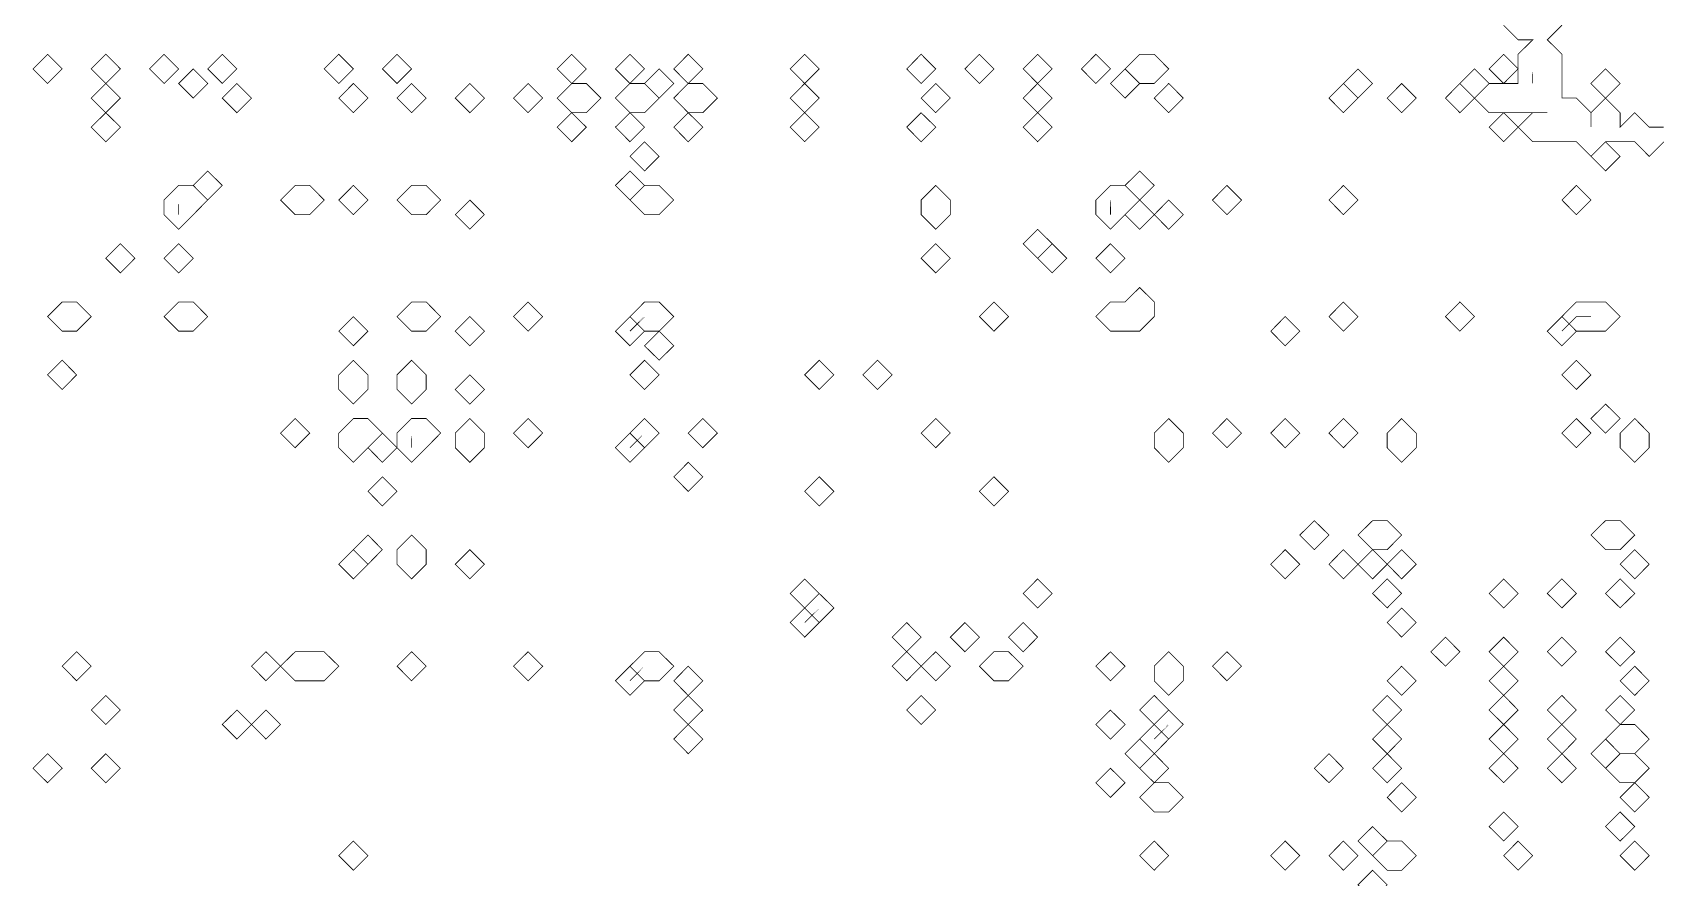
# Model space of a CAD drawing. Header units: metres. Extents: x 0 to 4945, y -4945 to 0.
# Drawn here: x 2070 to 3149, y -2366 to -1805 of the extents above; entities that cross this region are included whole.
import ezdxf

# ---------------------------------------------------------------- set-up
doc = ezdxf.new("R2010")
doc.units = ezdxf.units.M
doc.layers.add('conductor', color=1, linetype='Continuous')
doc.layers.add('substrate', color=5, linetype='Continuous')

msp = doc.modelspace()

# ---------------------------------------------------------------- linework, layer by layer
at = {"layer": 'conductor', "const_width": 0.5}
msp.add_lwpolyline([(3154.3, -1877.1), (3144.6, -1886.8), (3135, -1877.1), (3125.3, -1877.1), (3115.6, -1877.1), (3105.9, -1886.8), (3096.2, -1877.1), (3086.6, -1877.1), (3076.9, -1877.1), (3067.2, -1877.1), (3057.5, -1867.4), (3067.2, -1857.8), (3076.9, -1857.8), (3067.2, -1857.8), (3057.5, -1857.8), (3047.9, -1857.8), (3038.2, -1857.8), (3028.5, -1848.1), (3038.2, -1838.4), (3047.9, -1838.4), (3057.5, -1838.4), (3057.5, -1828.7), (3057.5, -1819), (3067.2, -1809.4), (3057.5, -1809.4), (3047.9, -1799.7)], dxfattribs=at)
for points in [[(2070.6, -1828.7), (2080.3, -1819), (2090, -1828.7), (2080.3, -1838.4)], [(2109.3, -1828.7), (2119, -1819), (2128.7, -1828.7), (2119, -1838.4)], [(2148, -1828.7), (2157.7, -1819), (2167.4, -1828.7), (2157.7, -1838.4)], [(2186.7, -1828.7), (2196.4, -1819), (2206.1, -1828.7), (2196.4, -1838.4)], [(2264.1, -1828.7), (2273.8, -1819), (2283.5, -1828.7), (2273.8, -1838.4)], [(2302.8, -1828.7), (2312.5, -1819), (2322.2, -1828.7), (2312.5, -1838.4)], [(2418.9, -1828.7), (2428.6, -1819), (2438.3, -1828.7), (2428.6, -1838.4)], [(2457.6, -1828.7), (2467.3, -1819), (2477, -1828.7), (2467.3, -1838.4)], [(2496.4, -1828.7), (2506, -1819), (2515.7, -1828.7), (2506, -1838.4)], [(2573.8, -1828.7), (2583.4, -1819), (2593.1, -1828.7), (2583.4, -1838.4)], [(2651.2, -1828.7), (2660.8, -1819), (2670.5, -1828.7), (2660.8, -1838.4)], [(2689.9, -1828.7), (2699.5, -1819), (2709.2, -1828.7), (2699.5, -1838.4)], [(2728.6, -1828.7), (2738.2, -1819), (2747.9, -1828.7), (2738.2, -1838.4)], [(2767.3, -1828.7), (2776.9, -1819), (2786.6, -1828.7), (2776.9, -1838.4)], [(2796.3, -1828.7), (2806, -1819), (2815.7, -1819), (2825.3, -1828.7), (2815.7, -1838.4), (2806, -1838.4)], [(3038.2, -1828.7), (3047.9, -1819), (3057.5, -1828.7), (3047.9, -1838.4)], [(2167.4, -1838.4), (2177.1, -1828.7), (2186.7, -1838.4), (2177.1, -1848.1)], [(2477, -1838.4), (2486.7, -1828.7), (2496.4, -1838.4), (2486.7, -1848.1)], [(2786.6, -1838.4), (2796.3, -1828.7), (2806, -1838.4), (2796.3, -1848.1)], [(2941.4, -1838.4), (2951.1, -1828.7), (2960.8, -1838.4), (2951.1, -1848.1)], [(3018.8, -1838.4), (3028.5, -1828.7), (3038.2, -1838.4), (3028.5, -1848.1)], [(2109.3, -1848.1), (2119, -1838.4), (2128.7, -1848.1), (2119, -1857.8)], [(2196.4, -1848.1), (2206.1, -1838.4), (2215.8, -1848.1), (2206.1, -1857.8)], [(2273.8, -1848.1), (2283.5, -1838.4), (2293.2, -1848.1), (2283.5, -1857.8)], [(2312.5, -1848.1), (2322.2, -1838.4), (2331.9, -1848.1), (2322.2, -1857.8)], [(2351.2, -1848.1), (2360.9, -1838.4), (2370.6, -1848.1), (2360.9, -1857.8)], [(2389.9, -1848.1), (2399.6, -1838.4), (2409.3, -1848.1), (2399.6, -1857.8)], [(2418.9, -1848.1), (2428.6, -1838.4), (2438.3, -1838.4), (2448, -1848.1), (2438.3, -1857.8), (2428.6, -1857.8)], [(2457.6, -1848.1), (2467.3, -1838.4), (2477, -1838.4), (2486.7, -1848.1), (2477, -1857.8), (2467.3, -1857.8)], [(2496.4, -1848.1), (2506, -1838.4), (2515.7, -1838.4), (2525.4, -1848.1), (2515.7, -1857.8), (2506, -1857.8)], [(2573.8, -1848.1), (2583.4, -1838.4), (2593.1, -1848.1), (2583.4, -1857.8)], [(2660.8, -1848.1), (2670.5, -1838.4), (2680.2, -1848.1), (2670.5, -1857.8)], [(2728.6, -1848.1), (2738.2, -1838.4), (2747.9, -1848.1), (2738.2, -1857.8)], [(2815.7, -1848.1), (2825.3, -1838.4), (2835, -1848.1), (2825.3, -1857.8)], [(2931.8, -1848.1), (2941.4, -1838.4), (2951.1, -1848.1), (2941.4, -1857.8)], [(2970.5, -1848.1), (2980.1, -1838.4), (2989.8, -1848.1), (2980.1, -1857.8)], [(3009.2, -1848.1), (3018.8, -1838.4), (3028.5, -1848.1), (3018.8, -1857.8)], [(2109.3, -1867.4), (2119, -1857.8), (2128.7, -1867.4), (2119, -1877.1)], [(2418.9, -1867.4), (2428.6, -1857.8), (2438.3, -1867.4), (2428.6, -1877.1)], [(2457.6, -1867.4), (2467.3, -1857.8), (2477, -1867.4), (2467.3, -1877.1)], [(2496.4, -1867.4), (2506, -1857.8), (2515.7, -1867.4), (2506, -1877.1)], [(2573.8, -1867.4), (2583.4, -1857.8), (2593.1, -1867.4), (2583.4, -1877.1)], [(2651.2, -1867.4), (2660.8, -1857.8), (2670.5, -1867.4), (2660.8, -1877.1)], [(2728.6, -1867.4), (2738.2, -1857.8), (2747.9, -1867.4), (2738.2, -1877.1)], [(3038.2, -1867.4), (3047.9, -1857.8), (3057.5, -1867.4), (3047.9, -1877.1)], [(2467.3, -1886.8), (2477, -1877.1), (2486.7, -1886.8), (2477, -1896.5)], [(3105.9, -1886.8), (3115.6, -1877.1), (3125.3, -1886.8), (3115.6, -1896.5)], [(2177.1, -1906.1), (2186.7, -1896.5), (2196.4, -1906.1), (2186.7, -1915.8)], [(2457.6, -1906.1), (2467.3, -1896.5), (2477, -1906.1), (2467.3, -1915.8)], [(2796.3, -1906.1), (2806, -1896.5), (2815.7, -1906.1), (2806, -1915.8)], [(2157.7, -1915.8), (2167.4, -1906.1), (2177.1, -1906.1), (2186.7, -1915.8), (2177.1, -1925.5), (2167.4, -1935.2), (2157.7, -1925.5)], [(2235.1, -1915.8), (2244.8, -1906.1), (2254.5, -1906.1), (2264.1, -1915.8), (2254.5, -1925.5), (2244.8, -1925.5)], [(2273.8, -1915.8), (2283.5, -1906.1), (2293.2, -1915.8), (2283.5, -1925.5)], [(2312.5, -1915.8), (2322.2, -1906.1), (2331.9, -1906.1), (2341.5, -1915.8), (2331.9, -1925.5), (2322.2, -1925.5)], [(2467.3, -1915.8), (2477, -1906.1), (2486.7, -1906.1), (2496.4, -1915.8), (2486.7, -1925.5), (2477, -1925.5)], [(2660.8, -1915.8), (2670.5, -1906.1), (2680.2, -1915.8), (2680.2, -1925.5), (2670.5, -1935.2), (2660.8, -1925.5)], [(2776.9, -1915.8), (2786.6, -1906.1), (2796.3, -1906.1), (2806, -1915.8), (2796.3, -1925.5), (2786.6, -1935.2), (2776.9, -1925.5)], [(2854.4, -1915.8), (2864, -1906.1), (2873.7, -1915.8), (2864, -1925.5)], [(2931.8, -1915.8), (2941.4, -1906.1), (2951.1, -1915.8), (2941.4, -1925.5)], [(3086.6, -1915.8), (3096.2, -1906.1), (3105.9, -1915.8), (3096.2, -1925.5)], [(2351.2, -1925.5), (2360.9, -1915.8), (2370.6, -1925.5), (2360.9, -1935.2)], [(2796.3, -1925.5), (2806, -1915.8), (2815.7, -1925.5), (2806, -1935.2)], [(2815.7, -1925.5), (2825.3, -1915.8), (2835, -1925.5), (2825.3, -1935.2)], [(2728.6, -1944.8), (2738.2, -1935.2), (2747.9, -1944.8), (2738.2, -1954.5)], [(2119, -1954.5), (2128.7, -1944.8), (2138.3, -1954.5), (2128.7, -1964.2)], [(2157.7, -1954.5), (2167.4, -1944.8), (2177.1, -1954.5), (2167.4, -1964.2)], [(2660.8, -1954.5), (2670.5, -1944.8), (2680.2, -1954.5), (2670.5, -1964.2)], [(2738.2, -1954.5), (2747.9, -1944.8), (2757.6, -1954.5), (2747.9, -1964.2)], [(2776.9, -1954.5), (2786.6, -1944.8), (2796.3, -1954.5), (2786.6, -1964.2)], [(2796.3, -1983.5), (2806, -1973.9), (2815.7, -1983.5), (2815.7, -1993.2), (2806, -2002.9), (2796.3, -2002.9), (2786.6, -2002.9), (2776.9, -1993.2), (2786.6, -1983.5)], [(2080.3, -1993.2), (2090, -1983.5), (2099.6, -1983.5), (2109.3, -1993.2), (2099.6, -2002.9), (2090, -2002.9)], [(2157.7, -1993.2), (2167.4, -1983.5), (2177.1, -1983.5), (2186.7, -1993.2), (2177.1, -2002.9), (2167.4, -2002.9)], [(2312.5, -1993.2), (2322.2, -1983.5), (2331.9, -1983.5), (2341.5, -1993.2), (2331.9, -2002.9), (2322.2, -2002.9)], [(2389.9, -1993.2), (2399.6, -1983.5), (2409.3, -1993.2), (2399.6, -2002.9)], [(2467.3, -1993.2), (2477, -1983.5), (2486.7, -1983.5), (2496.4, -1993.2), (2486.7, -2002.9), (2477, -2002.9)], [(2699.5, -1993.2), (2709.2, -1983.5), (2718.9, -1993.2), (2709.2, -2002.9)], [(2931.8, -1993.2), (2941.4, -1983.5), (2951.1, -1993.2), (2941.4, -2002.9)], [(3009.2, -1993.2), (3018.8, -1983.5), (3028.5, -1993.2), (3018.8, -2002.9)], [(3086.6, -1993.2), (3096.2, -1983.5), (3105.9, -1983.5), (3115.6, -1983.5), (3125.3, -1993.2), (3115.6, -2002.9), (3105.9, -2002.9), (3096.2, -2002.9)], [(2273.8, -2002.9), (2283.5, -1993.2), (2293.2, -2002.9), (2283.5, -2012.6)], [(2351.2, -2002.9), (2360.9, -1993.2), (2370.6, -2002.9), (2360.9, -2012.6)], [(2457.6, -2002.9), (2467.3, -1993.2), (2477, -2002.9), (2467.3, -2012.6)], [(2893.1, -2002.9), (2902.7, -1993.2), (2912.4, -2002.9), (2902.7, -2012.6)], [(3076.9, -2002.9), (3086.6, -1993.2), (3096.2, -2002.9), (3086.6, -2012.6)], [(2477, -2012.6), (2486.7, -2002.9), (2496.4, -2012.6), (2486.7, -2022.2)], [(2080.3, -2031.9), (2090, -2022.2), (2099.6, -2031.9), (2090, -2041.6)], [(2273.8, -2031.9), (2283.5, -2022.2), (2293.2, -2031.9), (2293.2, -2041.6), (2283.5, -2051.3), (2273.8, -2041.6)], [(2312.5, -2031.9), (2322.2, -2022.2), (2331.9, -2031.9), (2331.9, -2041.6), (2322.2, -2051.3), (2312.5, -2041.6)], [(2467.3, -2031.9), (2477, -2022.2), (2486.7, -2031.9), (2477, -2041.6)], [(2583.4, -2031.9), (2593.1, -2022.2), (2602.8, -2031.9), (2593.1, -2041.6)], [(2622.1, -2031.9), (2631.8, -2022.2), (2641.5, -2031.9), (2631.8, -2041.6)], [(3086.6, -2031.9), (3096.2, -2022.2), (3105.9, -2031.9), (3096.2, -2041.6)], [(2351.2, -2041.6), (2360.9, -2031.9), (2370.6, -2041.6), (2360.9, -2051.3)], [(2235.1, -2070.6), (2244.8, -2060.9), (2254.5, -2070.6), (2244.8, -2080.3)], [(2273.8, -2070.6), (2283.5, -2060.9), (2293.2, -2060.9), (2302.8, -2070.6), (2293.2, -2080.3), (2283.5, -2090), (2273.8, -2080.3)], [(2312.5, -2070.6), (2322.2, -2060.9), (2331.9, -2060.9), (2341.5, -2070.6), (2331.9, -2080.3), (2322.2, -2090), (2312.5, -2080.3)], [(2351.2, -2070.6), (2360.9, -2060.9), (2370.6, -2070.6), (2370.6, -2080.3), (2360.9, -2090), (2351.2, -2080.3)], [(2389.9, -2070.6), (2399.6, -2060.9), (2409.3, -2070.6), (2399.6, -2080.3)], [(2467.3, -2070.6), (2477, -2060.9), (2486.7, -2070.6), (2477, -2080.3)], [(2506, -2070.6), (2515.7, -2060.9), (2525.4, -2070.6), (2515.7, -2080.3)], [(2660.8, -2070.6), (2670.5, -2060.9), (2680.2, -2070.6), (2670.5, -2080.3)], [(2815.7, -2070.6), (2825.3, -2060.9), (2835, -2070.6), (2835, -2080.3), (2825.3, -2090), (2815.7, -2080.3)], [(2854.4, -2070.6), (2864, -2060.9), (2873.7, -2070.6), (2864, -2080.3)], [(2893.1, -2070.6), (2902.7, -2060.9), (2912.4, -2070.6), (2902.7, -2080.3)], [(2931.8, -2070.6), (2941.4, -2060.9), (2951.1, -2070.6), (2941.4, -2080.3)], [(2970.5, -2070.6), (2980.1, -2060.9), (2989.8, -2070.6), (2989.8, -2080.3), (2980.1, -2090), (2970.5, -2080.3)], [(3086.6, -2070.6), (3096.2, -2060.9), (3105.9, -2070.6), (3096.2, -2080.3)], [(3105.9, -2060.9), (3115.6, -2051.3), (3125.3, -2060.9), (3115.6, -2070.6)], [(3125.3, -2070.6), (3135, -2060.9), (3144.6, -2070.6), (3144.6, -2080.3), (3135, -2090), (3125.3, -2080.3)], [(2293.2, -2080.3), (2302.8, -2070.6), (2312.5, -2080.3), (2302.8, -2090)], [(2457.6, -2080.3), (2467.3, -2070.6), (2477, -2080.3), (2467.3, -2090)], [(2496.4, -2099.6), (2506, -2090), (2515.7, -2099.6), (2506, -2109.3)], [(2293.2, -2109.3), (2302.8, -2099.6), (2312.5, -2109.3), (2302.8, -2119)], [(2583.4, -2109.3), (2593.1, -2099.6), (2602.8, -2109.3), (2593.1, -2119)], [(2699.5, -2109.3), (2709.2, -2099.6), (2718.9, -2109.3), (2709.2, -2119)], [(2912.4, -2138.3), (2922.1, -2128.7), (2931.8, -2138.3), (2922.1, -2148)], [(2951.1, -2138.3), (2960.8, -2128.7), (2970.5, -2128.7), (2980.1, -2138.3), (2970.5, -2148), (2960.8, -2148)], [(3105.9, -2138.3), (3115.6, -2128.7), (3125.3, -2128.7), (3135, -2138.3), (3125.3, -2148), (3115.6, -2148)], [(2283.5, -2148), (2293.2, -2138.3), (2302.8, -2148), (2293.2, -2157.7)], [(2312.5, -2148), (2322.2, -2138.3), (2331.9, -2148), (2331.9, -2157.7), (2322.2, -2167.4), (2312.5, -2157.7)], [(2273.8, -2157.7), (2283.5, -2148), (2293.2, -2157.7), (2283.5, -2167.4)], [(2351.2, -2157.7), (2360.9, -2148), (2370.6, -2157.7), (2360.9, -2167.4)], [(2893.1, -2157.7), (2902.7, -2148), (2912.4, -2157.7), (2902.7, -2167.4)], [(2931.8, -2157.7), (2941.4, -2148), (2951.1, -2157.7), (2941.4, -2167.4)], [(2951.1, -2157.7), (2960.8, -2148), (2970.5, -2157.7), (2960.8, -2167.4)], [(2970.5, -2157.7), (2980.1, -2148), (2989.8, -2157.7), (2980.1, -2167.4)], [(3125.3, -2157.7), (3135, -2148), (3144.6, -2157.7), (3135, -2167.4)], [(2573.8, -2177.1), (2583.4, -2167.4), (2593.1, -2177.1), (2583.4, -2186.7)], [(2728.6, -2177.1), (2738.2, -2167.4), (2747.9, -2177.1), (2738.2, -2186.7)], [(2960.8, -2177.1), (2970.5, -2167.4), (2980.1, -2177.1), (2970.5, -2186.7)], [(3038.2, -2177.1), (3047.9, -2167.4), (3057.5, -2177.1), (3047.9, -2186.7)], [(3076.9, -2177.1), (3086.6, -2167.4), (3096.2, -2177.1), (3086.6, -2186.7)], [(3115.6, -2177.1), (3125.3, -2167.4), (3135, -2177.1), (3125.3, -2186.7)], [(2583.4, -2186.7), (2593.1, -2177.1), (2602.8, -2186.7), (2593.1, -2196.4)], [(2573.8, -2196.4), (2583.4, -2186.7), (2593.1, -2196.4), (2583.4, -2206.1)], [(2970.5, -2196.4), (2980.1, -2186.7), (2989.8, -2196.4), (2980.1, -2206.1)], [(2641.5, -2206.1), (2651.2, -2196.4), (2660.8, -2206.1), (2651.2, -2215.8)], [(2680.2, -2206.1), (2689.9, -2196.4), (2699.5, -2206.1), (2689.9, -2215.8)], [(2718.9, -2206.1), (2728.6, -2196.4), (2738.2, -2206.1), (2728.6, -2215.8)], [(2999.5, -2215.8), (3009.2, -2206.1), (3018.8, -2215.8), (3009.2, -2225.4)], [(3038.2, -2215.8), (3047.9, -2206.1), (3057.5, -2215.8), (3047.9, -2225.4)], [(3076.9, -2215.8), (3086.6, -2206.1), (3096.2, -2215.8), (3086.6, -2225.4)], [(3115.6, -2215.8), (3125.3, -2206.1), (3135, -2215.8), (3125.3, -2225.4)], [(2090, -2225.4), (2099.6, -2215.8), (2109.3, -2225.4), (2099.6, -2235.1)], [(2215.8, -2225.4), (2225.4, -2215.8), (2235.1, -2225.4), (2225.4, -2235.1)], [(2235.1, -2225.4), (2244.8, -2215.8), (2254.5, -2215.8), (2264.1, -2215.8), (2273.8, -2225.4), (2264.1, -2235.1), (2254.5, -2235.1), (2244.8, -2235.1)], [(2312.5, -2225.4), (2322.2, -2215.8), (2331.9, -2225.4), (2322.2, -2235.1)], [(2389.9, -2225.4), (2399.6, -2215.8), (2409.3, -2225.4), (2399.6, -2235.1)], [(2467.3, -2225.4), (2477, -2215.8), (2486.7, -2215.8), (2496.4, -2225.4), (2486.7, -2235.1), (2477, -2235.1)], [(2641.5, -2225.4), (2651.2, -2215.8), (2660.8, -2225.4), (2651.2, -2235.1)], [(2660.8, -2225.4), (2670.5, -2215.8), (2680.2, -2225.4), (2670.5, -2235.1)], [(2699.5, -2225.4), (2709.2, -2215.8), (2718.9, -2215.8), (2728.6, -2225.4), (2718.9, -2235.1), (2709.2, -2235.1)], [(2776.9, -2225.4), (2786.6, -2215.8), (2796.3, -2225.4), (2786.6, -2235.1)], [(2815.7, -2225.4), (2825.3, -2215.8), (2835, -2225.4), (2835, -2235.1), (2825.3, -2244.8), (2815.7, -2235.1)], [(2854.4, -2225.4), (2864, -2215.8), (2873.7, -2225.4), (2864, -2235.1)], [(2457.6, -2235.1), (2467.3, -2225.4), (2477, -2235.1), (2467.3, -2244.8)], [(2496.4, -2235.1), (2506, -2225.4), (2515.7, -2235.1), (2506, -2244.8)], [(2970.5, -2235.1), (2980.1, -2225.4), (2989.8, -2235.1), (2980.1, -2244.8)], [(3038.2, -2235.1), (3047.9, -2225.4), (3057.5, -2235.1), (3047.9, -2244.8)], [(3125.3, -2235.1), (3135, -2225.4), (3144.6, -2235.1), (3135, -2244.8)], [(2109.3, -2254.5), (2119, -2244.8), (2128.7, -2254.5), (2119, -2264.1)], [(2496.4, -2254.5), (2506, -2244.8), (2515.7, -2254.5), (2506, -2264.1)], [(2651.2, -2254.5), (2660.8, -2244.8), (2670.5, -2254.5), (2660.8, -2264.1)], [(2806, -2254.5), (2815.7, -2244.8), (2825.3, -2254.5), (2815.7, -2264.1)], [(2960.8, -2254.5), (2970.5, -2244.8), (2980.1, -2254.5), (2970.5, -2264.1)], [(3038.2, -2254.5), (3047.9, -2244.8), (3057.5, -2254.5), (3047.9, -2264.1)], [(3076.9, -2254.5), (3086.6, -2244.8), (3096.2, -2254.5), (3086.6, -2264.1)], [(3115.6, -2254.5), (3125.3, -2244.8), (3135, -2254.5), (3125.3, -2264.1)], [(2196.4, -2264.1), (2206.1, -2254.5), (2215.8, -2264.1), (2206.1, -2273.8)], [(2215.8, -2264.1), (2225.4, -2254.5), (2235.1, -2264.1), (2225.4, -2273.8)], [(2776.9, -2264.1), (2786.6, -2254.5), (2796.3, -2264.1), (2786.6, -2273.8)], [(2815.7, -2264.1), (2825.3, -2254.5), (2835, -2264.1), (2825.3, -2273.8)], [(2496.4, -2273.8), (2506, -2264.1), (2515.7, -2273.8), (2506, -2283.5)], [(2806, -2273.8), (2815.7, -2264.1), (2825.3, -2273.8), (2815.7, -2283.5)], [(2960.8, -2273.8), (2970.5, -2264.1), (2980.1, -2273.8), (2970.5, -2283.5)], [(3038.2, -2273.8), (3047.9, -2264.1), (3057.5, -2273.8), (3047.9, -2283.5)], [(3076.9, -2273.8), (3086.6, -2264.1), (3096.2, -2273.8), (3086.6, -2283.5)], [(3115.6, -2273.8), (3125.3, -2264.1), (3135, -2264.1), (3144.6, -2273.8), (3135, -2283.5), (3125.3, -2283.5)], [(2796.3, -2283.5), (2806, -2273.8), (2815.7, -2283.5), (2806, -2293.2)], [(3105.9, -2283.5), (3115.6, -2273.8), (3125.3, -2283.5), (3115.6, -2293.2)], [(2070.6, -2293.2), (2080.3, -2283.5), (2090, -2293.2), (2080.3, -2302.8)], [(2109.3, -2293.2), (2119, -2283.5), (2128.7, -2293.2), (2119, -2302.8)], [(2806, -2293.2), (2815.7, -2283.5), (2825.3, -2293.2), (2815.7, -2302.8)], [(2922.1, -2293.2), (2931.8, -2283.5), (2941.4, -2293.2), (2931.8, -2302.8)], [(2960.8, -2293.2), (2970.5, -2283.5), (2980.1, -2293.2), (2970.5, -2302.8)], [(3038.2, -2293.2), (3047.9, -2283.5), (3057.5, -2293.2), (3047.9, -2302.8)], [(3076.9, -2293.2), (3086.6, -2283.5), (3096.2, -2293.2), (3086.6, -2302.8)], [(3115.6, -2293.2), (3125.3, -2283.5), (3135, -2283.5), (3144.6, -2293.2), (3135, -2302.8), (3125.3, -2302.8)], [(2776.9, -2302.8), (2786.6, -2293.2), (2796.3, -2302.8), (2786.6, -2312.5)], [(2806, -2312.5), (2815.7, -2302.8), (2825.3, -2302.8), (2835, -2312.5), (2825.3, -2322.2), (2815.7, -2322.2)], [(2970.5, -2312.5), (2980.1, -2302.8), (2989.8, -2312.5), (2980.1, -2322.2)], [(3125.3, -2312.5), (3135, -2302.8), (3144.6, -2312.5), (3135, -2322.2)], [(3038.2, -2331.9), (3047.9, -2322.2), (3057.5, -2331.9), (3047.9, -2341.5)], [(3115.6, -2331.9), (3125.3, -2322.2), (3135, -2331.9), (3125.3, -2341.5)], [(2273.8, -2351.2), (2283.5, -2341.5), (2293.2, -2351.2), (2283.5, -2360.9)], [(2806, -2351.2), (2815.7, -2341.5), (2825.3, -2351.2), (2815.7, -2360.9)], [(2893.1, -2351.2), (2902.7, -2341.5), (2912.4, -2351.2), (2902.7, -2360.9)], [(2931.8, -2351.2), (2941.4, -2341.5), (2951.1, -2351.2), (2941.4, -2360.9)], [(2951.1, -2341.5), (2960.8, -2331.9), (2970.5, -2341.5), (2960.8, -2351.2)], [(2960.8, -2351.2), (2970.5, -2341.5), (2980.1, -2341.5), (2989.8, -2351.2), (2980.1, -2360.9), (2970.5, -2360.9)], [(3047.9, -2351.2), (3057.5, -2341.5), (3067.2, -2351.2), (3057.5, -2360.9)], [(3125.3, -2351.2), (3135, -2341.5), (3144.6, -2351.2), (3135, -2360.9)], [(2951.1, -2370.6), (2960.8, -2360.9), (2970.5, -2370.6), (2960.8, -2380.2)]]:
    msp.add_lwpolyline(points, close=True, dxfattribs=at)
at = {"layer": 'substrate', "const_width": 0.5}
msp.add_lwpolyline([(3086.6, -1799.7), (3076.9, -1809.4), (3086.6, -1819), (3086.6, -1828.7), (3086.6, -1838.4), (3086.6, -1848.1), (3096.2, -1848.1), (3105.9, -1857.8), (3105.9, -1867.4), (3105.9, -1857.8), (3115.6, -1848.1), (3125.3, -1857.8), (3125.3, -1867.4), (3135, -1857.8), (3144.6, -1867.4), (3154.3, -1867.4)], dxfattribs=at)
for points in [[(2806, -1828.7)], [(3067.2, -1828.7), (3067.2, -1838.4)], [(3105.9, -1838.4), (3115.6, -1828.7), (3125.3, -1838.4), (3115.6, -1848.1)], [(2467.3, -1848.1)], [(3067.2, -1867.4)], [(3086.6, -1867.4)], [(2186.7, -1906.1)], [(2806, -1906.1)], [(2167.4, -1915.8), (2167.4, -1925.5)], [(2244.8, -1915.8)], [(2283.5, -1915.8)], [(2322.2, -1915.8)], [(2477, -1915.8)], [(2670.5, -1915.8)], [(2786.6, -1915.8), (2786.6, -1925.5)], [(2864, -1915.8)], [(2941.4, -1915.8)], [(3096.2, -1915.8)], [(2806, -1925.5)], [(2128.7, -1954.5)], [(2167.4, -1954.5)], [(2670.5, -1954.5)], [(2747.9, -1954.5)], [(2786.6, -1954.5)], [(2806, -1983.5)], [(2090, -1993.2)], [(2167.4, -1993.2)], [(2322.2, -1993.2)], [(2399.6, -1993.2)], [(2477, -1993.2), (2467.3, -2002.9)], [(2709.2, -1993.2)], [(2786.6, -1993.2)], [(2941.4, -1993.2)], [(3018.8, -1993.2)], [(3096.2, -1993.2), (3086.6, -2002.9), (3096.2, -1993.2), (3105.9, -1993.2)], [(2090, -2031.9)], [(2283.5, -2031.9)], [(2322.2, -2031.9)], [(2477, -2031.9)], [(2593.1, -2031.9)], [(2631.8, -2031.9)], [(3096.2, -2031.9)], [(3115.6, -2060.9)], [(2244.8, -2070.6)], [(2283.5, -2070.6)], [(2322.2, -2070.6), (2322.2, -2080.3)], [(2360.9, -2070.6)], [(2399.6, -2070.6)], [(2477, -2070.6), (2467.3, -2080.3)], [(2515.7, -2070.6)], [(2670.5, -2070.6)], [(2825.3, -2070.6)], [(2864, -2070.6)], [(2902.7, -2070.6)], [(2941.4, -2070.6)], [(2980.1, -2070.6)], [(3096.2, -2070.6)], [(3135, -2070.6)], [(2302.8, -2109.3)], [(2593.1, -2109.3)], [(2709.2, -2109.3)], [(2922.1, -2138.3)], [(2960.8, -2138.3)], [(3115.6, -2138.3)], [(2283.5, -2157.7)], [(2941.4, -2157.7)], [(2593.1, -2186.7), (2583.4, -2196.4)], [(2225.4, -2225.4)], [(2244.8, -2225.4)], [(2264.1, -2225.4)], [(2399.6, -2225.4)], [(2477, -2225.4), (2467.3, -2235.1)], [(2670.5, -2225.4)], [(2709.2, -2225.4)], [(2786.6, -2225.4)], [(2825.3, -2225.4)], [(2864, -2225.4)], [(2506, -2235.1)], [(2206.1, -2264.1)], [(2225.4, -2264.1)], [(2786.6, -2264.1)], [(2825.3, -2264.1), (2815.7, -2273.8)], [(2506, -2273.8)], [(3125.3, -2273.8)], [(2786.6, -2302.8)], [(2815.7, -2312.5)], [(2815.7, -2351.2)], [(2970.5, -2351.2)]]:
    msp.add_lwpolyline(points, close=True, dxfattribs=at)

doc.saveas('drawing.dxf')
